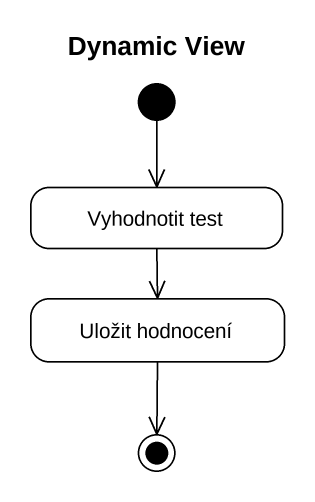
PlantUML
@startuml
title Dynamic View
hide empty description
state "Vyhodnotit test" as Vyhodnotit_test
state "Uložit hodnocení" as Uložit_hodnocení
[*] --> Vyhodnotit_test
Vyhodnotit_test --> Uložit_hodnocení
Uložit_hodnocení --> [*]
@enduml
